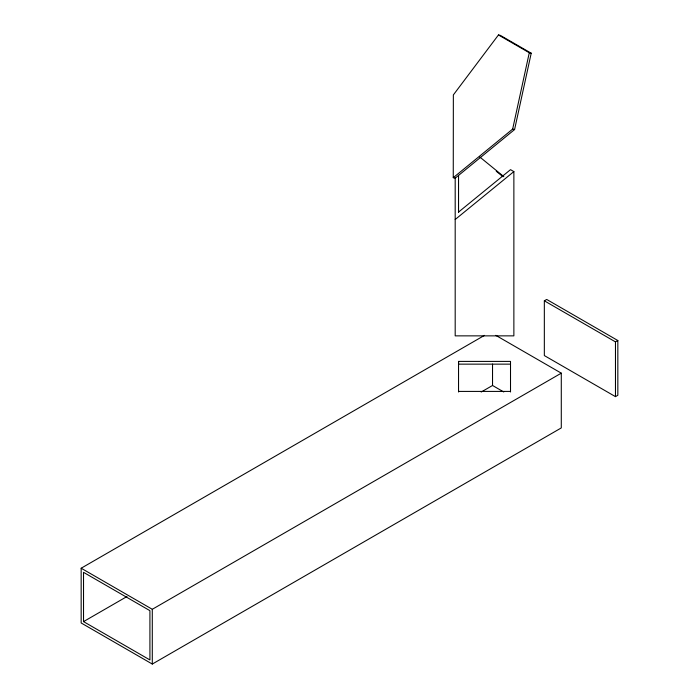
<?xml version="1.0" encoding="UTF-8"?>
<svg xmlns="http://www.w3.org/2000/svg" width="699" height="699" viewBox="0 0 699 699"><rect width="100%" height="100%" fill="white"/><g stroke="black" fill="none" stroke-linecap="round" stroke-linejoin="round"><path stroke-width="1.05" d="M453.258 177.695L453.354 94.924L498.457 34.95L500.397 35.413L531.214 53.211L514.586 129.551L455.189 178.158L453.258 177.695L512.655 129.088L529.283 52.748L498.457 34.95M458.544 392.008L458.544 361.409L510.515 361.409L510.515 392.008M458.544 212.085L510.515 169.656L513.87 171.587L513.87 335.861L455.189 335.861L455.189 177.965M455.189 219.503L513.87 171.587M495.774 335.337L561.288 373.161L561.288 427.919L152.295 664.05L81.163 622.984L81.163 568.226L484.494 335.371M544.338 300.815L546.705 299.452L617.837 340.518L617.837 395.267L615.47 396.639L544.338 355.573L544.338 300.815L615.47 341.881L617.837 340.518M83.531 621.612L149.918 659.943L149.918 610.664L83.531 572.332L83.531 621.612L126.982 596.527M481.192 392.025L492.533 385.481L503.752 391.964M81.163 568.226L152.295 609.292L561.288 373.161M510.515 364.144L458.544 364.144L458.544 361.409M458.544 391.414L510.515 391.414M529.283 52.748L531.214 53.211M512.655 129.088L514.586 129.551M479.497 156.759L503.813 176.611M496.264 171.246L502.974 176.725M615.47 341.881L615.47 396.639M492.533 364.057L492.533 385.481M458.544 175.327L458.544 212.531M152.295 609.292L152.295 664.05"/></g></svg>
